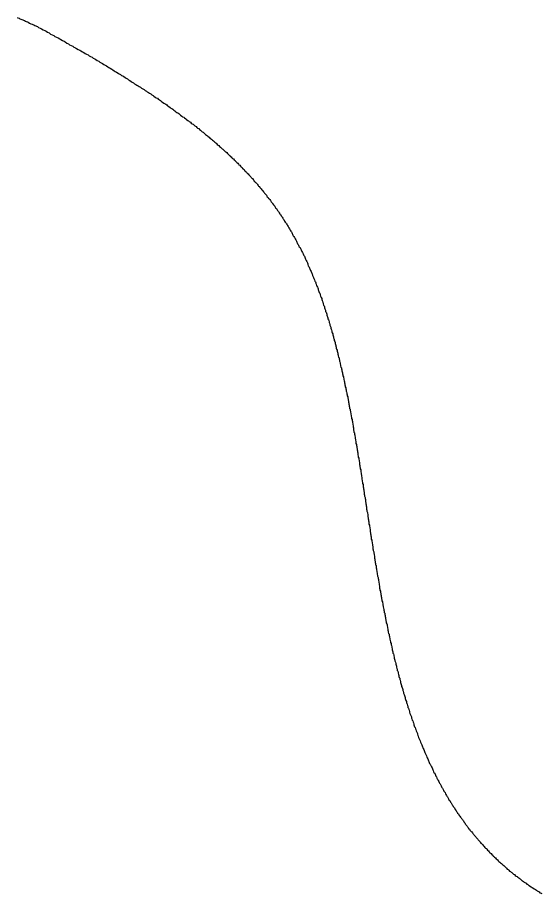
# Model space of a CAD drawing. Header units: millimetres. Extents: x 289 to 9778, y -894 to 6380.
# Drawn here: x 7128.73 to 7142.03, y 762.51 to 784.74 of the extents above; entities that cross this region are included whole.
import ezdxf

# ---------------------------------------------------------------- set-up
doc = ezdxf.new("R2010")
doc.units = ezdxf.units.MM
doc.layers.add('DRAW', color=7, linetype='Continuous')

msp = doc.modelspace()

# ---------------------------------------------------------------- linework, layer by layer
at = {"layer": 'DRAW'}
msp.add_polyline3d([(7128.72, 784.738, 0), (7128.74, 784.728, 0), (7128.77, 784.718, 0), (7128.79, 784.708, 0), (7128.81, 784.698, 0), (7128.84, 784.688, 0), (7128.86, 784.678, 0), (7128.88, 784.668, 0), (7128.91, 784.658, 0), (7128.93, 784.648, 0), (7128.95, 784.638, 0), (7128.98, 784.628, 0), (7129, 784.618, 0), (7129.03, 784.598, 0), (7129.05, 784.588, 0), (7129.07, 784.578, 0), (7129.1, 784.568, 0), (7129.12, 784.558, 0), (7129.14, 784.548, 0), (7129.17, 784.538, 0), (7129.19, 784.528, 0), (7129.21, 784.518, 0), (7129.24, 784.508, 0), (7129.26, 784.488, 0), (7129.3, 784.468, 0), (7129.34, 784.448, 0), (7129.38, 784.428, 0), (7129.42, 784.408, 0), (7129.46, 784.388, 0), (7129.49, 784.368, 0), (7129.53, 784.348, 0), (7129.57, 784.318, 0), (7129.61, 784.298, 0), (7129.65, 784.278, 0), (7129.68, 784.258, 0), (7129.72, 784.238, 0), (7129.76, 784.218, 0), (7129.8, 784.198, 0), (7129.83, 784.178, 0), (7129.87, 784.158, 0), (7129.91, 784.138, 0), (7129.94, 784.118, 0), (7129.98, 784.088, 0), (7130.02, 784.068, 0), (7130.05, 784.048, 0), (7130.09, 784.028, 0), (7130.13, 784.008, 0), (7130.16, 783.988, 0), (7130.2, 783.968, 0), (7130.23, 783.948, 0), (7130.27, 783.928, 0), (7130.31, 783.908, 0), (7130.34, 783.888, 0), (7130.38, 783.868, 0), (7130.41, 783.848, 0), (7130.45, 783.828, 0), (7130.48, 783.808, 0), (7130.52, 783.788, 0), (7130.55, 783.768, 0), (7130.58, 783.748, 0), (7130.62, 783.728, 0), (7130.65, 783.708, 0), (7130.69, 783.688, 0), (7130.72, 783.668, 0), (7130.75, 783.648, 0), (7130.79, 783.628, 0), (7130.82, 783.608, 0), (7130.85, 783.588, 0), (7130.89, 783.568, 0), (7130.92, 783.548, 0), (7130.95, 783.528, 0), (7130.99, 783.508, 0), (7131.02, 783.488, 0), (7131.05, 783.468, 0), (7131.08, 783.448, 0), (7131.12, 783.428, 0), (7131.15, 783.408, 0), (7131.18, 783.388, 0), (7131.21, 783.368, 0), (7131.24, 783.348, 0), (7131.28, 783.328, 0), (7131.31, 783.308, 0), (7131.34, 783.288, 0), (7131.37, 783.268, 0), (7131.4, 783.258, 0), (7131.43, 783.238, 0), (7131.46, 783.218, 0), (7131.49, 783.198, 0), (7131.52, 783.178, 0), (7131.55, 783.158, 0), (7131.58, 783.138, 0), (7131.61, 783.118, 0), (7131.64, 783.098, 0), (7131.67, 783.078, 0), (7131.7, 783.058, 0), (7131.73, 783.038, 0), (7131.76, 783.018, 0), (7131.79, 783.008, 0), (7131.82, 782.988, 0), (7131.85, 782.968, 0), (7131.88, 782.948, 0), (7131.91, 782.928, 0), (7131.94, 782.908, 0), (7131.97, 782.888, 0), (7132, 782.868, 0), (7132.02, 782.848, 0), (7132.05, 782.838, 0), (7132.08, 782.818, 0), (7132.11, 782.798, 0), (7132.14, 782.778, 0), (7132.17, 782.758, 0), (7132.19, 782.738, 0), (7132.22, 782.718, 0), (7132.25, 782.698, 0), (7132.28, 782.688, 0), (7132.3, 782.668, 0), (7132.33, 782.648, 0), (7132.36, 782.628, 0), (7132.38, 782.608, 0), (7132.41, 782.588, 0), (7132.44, 782.568, 0), (7132.46, 782.558, 0), (7132.49, 782.538, 0), (7132.52, 782.518, 0), (7132.54, 782.498, 0), (7132.57, 782.478, 0), (7132.6, 782.458, 0), (7132.62, 782.438, 0), (7132.65, 782.428, 0), (7132.67, 782.408, 0), (7132.7, 782.388, 0), (7132.72, 782.368, 0), (7132.75, 782.348, 0), (7132.77, 782.328, 0), (7132.8, 782.318, 0), (7132.82, 782.298, 0), (7132.85, 782.278, 0), (7132.87, 782.258, 0), (7132.9, 782.238, 0), (7132.92, 782.218, 0), (7132.95, 782.208, 0), (7132.97, 782.188, 0), (7133, 782.168, 0), (7133.02, 782.148, 0), (7133.05, 782.128, 0), (7133.07, 782.118, 0), (7133.09, 782.098, 0), (7133.12, 782.078, 0), (7133.14, 782.058, 0), (7133.16, 782.038, 0), (7133.19, 782.028, 0), (7133.21, 782.008, 0), (7133.23, 781.988, 0), (7133.26, 781.968, 0), (7133.28, 781.948, 0), (7133.3, 781.928, 0), (7133.33, 781.918, 0), (7133.35, 781.898, 0), (7133.37, 781.878, 0), (7133.39, 781.858, 0), (7133.42, 781.838, 0), (7133.44, 781.828, 0), (7133.46, 781.808, 0), (7133.48, 781.788, 0), (7133.5, 781.768, 0), (7133.53, 781.748, 0), (7133.55, 781.738, 0), (7133.57, 781.718, 0), (7133.59, 781.698, 0), (7133.61, 781.678, 0), (7133.63, 781.668, 0), (7133.65, 781.648, 0), (7133.68, 781.628, 0), (7133.7, 781.608, 0), (7133.72, 781.588, 0), (7133.74, 781.578, 0), (7133.76, 781.558, 0), (7133.78, 781.538, 0), (7133.8, 781.518, 0), (7133.82, 781.498, 0), (7133.84, 781.488, 0), (7133.86, 781.468, 0), (7133.88, 781.448, 0), (7133.9, 781.428, 0), (7133.92, 781.408, 0), (7133.94, 781.398, 0), (7133.96, 781.378, 0), (7133.98, 781.358, 0), (7134, 781.338, 0), (7134.02, 781.328, 0), (7134.04, 781.308, 0), (7134.06, 781.288, 0), (7134.08, 781.268, 0), (7134.1, 781.248, 0), (7134.12, 781.238, 0), (7134.13, 781.218, 0), (7134.15, 781.198, 0), (7134.17, 781.178, 0), (7134.19, 781.158, 0), (7134.21, 781.148, 0), (7134.23, 781.128, 0), (7134.25, 781.108, 0), (7134.26, 781.088, 0), (7134.28, 781.078, 0), (7134.3, 781.058, 0), (7134.32, 781.038, 0), (7134.34, 781.018, 0), (7134.35, 780.998, 0), (7134.37, 780.988, 0), (7134.39, 780.968, 0), (7134.41, 780.948, 0), (7134.43, 780.928, 0), (7134.44, 780.908, 0), (7134.46, 780.898, 0), (7134.48, 780.878, 0), (7134.49, 780.858, 0), (7134.51, 780.838, 0), (7134.53, 780.818, 0), (7134.55, 780.808, 0), (7134.56, 780.788, 0), (7134.58, 780.768, 0), (7134.6, 780.748, 0), (7134.61, 780.738, 0), (7134.63, 780.718, 0), (7134.65, 780.698, 0), (7134.66, 780.678, 0), (7134.68, 780.658, 0), (7134.69, 780.648, 0), (7134.71, 780.628, 0), (7134.73, 780.608, 0), (7134.74, 780.588, 0), (7134.76, 780.568, 0), (7134.77, 780.548, 0), (7134.79, 780.538, 0), (7134.81, 780.518, 0), (7134.82, 780.498, 0), (7134.84, 780.478, 0), (7134.85, 780.458, 0), (7134.87, 780.448, 0), (7134.88, 780.428, 0), (7134.9, 780.408, 0), (7134.91, 780.388, 0), (7134.93, 780.368, 0), (7134.94, 780.358, 0), (7134.96, 780.338, 0), (7134.97, 780.318, 0), (7134.99, 780.298, 0), (7135, 780.278, 0), (7135.02, 780.258, 0), (7135.03, 780.248, 0), (7135.05, 780.228, 0), (7135.06, 780.208, 0), (7135.07, 780.188, 0), (7135.09, 780.168, 0), (7135.1, 780.148, 0), (7135.12, 780.138, 0), (7135.13, 780.118, 0), (7135.15, 780.098, 0), (7135.16, 780.078, 0), (7135.17, 780.058, 0), (7135.19, 780.038, 0), (7135.2, 780.018, 0), (7135.21, 780.008, 0), (7135.23, 779.988, 0), (7135.24, 779.968, 0), (7135.26, 779.948, 0), (7135.27, 779.928, 0), (7135.28, 779.908, 0), (7135.3, 779.888, 0), (7135.31, 779.878, 0), (7135.32, 779.858, 0), (7135.33, 779.838, 0), (7135.35, 779.818, 0), (7135.36, 779.798, 0), (7135.37, 779.778, 0), (7135.39, 779.758, 0), (7135.4, 779.738, 0), (7135.41, 779.728, 0), (7135.42, 779.708, 0), (7135.44, 779.688, 0), (7135.45, 779.668, 0), (7135.46, 779.648, 0), (7135.47, 779.628, 0), (7135.49, 779.608, 0), (7135.5, 779.588, 0), (7135.51, 779.568, 0), (7135.52, 779.548, 0), (7135.54, 779.528, 0), (7135.55, 779.518, 0), (7135.56, 779.498, 0), (7135.57, 779.478, 0), (7135.58, 779.458, 0), (7135.6, 779.438, 0), (7135.61, 779.418, 0), (7135.62, 779.398, 0), (7135.63, 779.378, 0), (7135.64, 779.358, 0), (7135.65, 779.338, 0), (7135.67, 779.318, 0), (7135.68, 779.298, 0), (7135.69, 779.278, 0), (7135.7, 779.258, 0), (7135.71, 779.238, 0), (7135.72, 779.218, 0), (7135.73, 779.198, 0), (7135.74, 779.178, 0), (7135.76, 779.158, 0), (7135.77, 779.138, 0), (7135.78, 779.118, 0), (7135.79, 779.098, 0), (7135.8, 779.078, 0), (7135.81, 779.058, 0), (7135.82, 779.038, 0), (7135.83, 779.018, 0), (7135.84, 778.998, 0), (7135.85, 778.978, 0), (7135.86, 778.958, 0), (7135.87, 778.938, 0), (7135.88, 778.918, 0), (7135.9, 778.898, 0), (7135.91, 778.878, 0), (7135.92, 778.858, 0), (7135.93, 778.838, 0), (7135.94, 778.818, 0), (7135.95, 778.798, 0), (7135.96, 778.778, 0), (7135.97, 778.758, 0), (7135.98, 778.738, 0), (7135.99, 778.718, 0), (7136, 778.698, 0), (7136.01, 778.678, 0), (7136.02, 778.658, 0), (7136.03, 778.628, 0), (7136.04, 778.608, 0), (7136.05, 778.588, 0), (7136.06, 778.568, 0), (7136.07, 778.548, 0), (7136.08, 778.528, 0), (7136.09, 778.508, 0), (7136.1, 778.488, 0), (7136.1, 778.468, 0), (7136.11, 778.438, 0), (7136.12, 778.418, 0), (7136.13, 778.398, 0), (7136.14, 778.378, 0), (7136.15, 778.358, 0), (7136.16, 778.338, 0), (7136.17, 778.318, 0), (7136.18, 778.288, 0), (7136.19, 778.268, 0), (7136.2, 778.248, 0), (7136.21, 778.228, 0), (7136.22, 778.208, 0), (7136.22, 778.188, 0), (7136.23, 778.158, 0), (7136.24, 778.138, 0), (7136.25, 778.118, 0), (7136.26, 778.098, 0), (7136.27, 778.078, 0), (7136.28, 778.048, 0), (7136.29, 778.028, 0), (7136.3, 778.008, 0), (7136.3, 777.988, 0), (7136.31, 777.968, 0), (7136.32, 777.938, 0), (7136.33, 777.918, 0), (7136.34, 777.898, 0), (7136.35, 777.878, 0), (7136.36, 777.848, 0), (7136.36, 777.828, 0), (7136.37, 777.808, 0), (7136.38, 777.788, 0), (7136.39, 777.758, 0), (7136.4, 777.738, 0), (7136.41, 777.718, 0), (7136.41, 777.698, 0), (7136.42, 777.668, 0), (7136.43, 777.648, 0), (7136.44, 777.628, 0), (7136.45, 777.608, 0), (7136.45, 777.578, 0), (7136.46, 777.558, 0), (7136.47, 777.538, 0), (7136.48, 777.508, 0), (7136.49, 777.488, 0), (7136.49, 777.468, 0), (7136.5, 777.438, 0), (7136.51, 777.418, 0), (7136.52, 777.398, 0), (7136.52, 777.368, 0), (7136.53, 777.348, 0), (7136.54, 777.328, 0), (7136.55, 777.308, 0), (7136.55, 777.278, 0), (7136.56, 777.258, 0), (7136.57, 777.238, 0), (7136.58, 777.208, 0), (7136.58, 777.188, 0), (7136.59, 777.158, 0), (7136.6, 777.138, 0), (7136.61, 777.118, 0), (7136.61, 777.088, 0), (7136.62, 777.068, 0), (7136.63, 777.048, 0), (7136.64, 777.018, 0), (7136.64, 776.998, 0), (7136.65, 776.978, 0), (7136.66, 776.948, 0), (7136.66, 776.928, 0), (7136.67, 776.898, 0), (7136.68, 776.878, 0), (7136.68, 776.858, 0), (7136.69, 776.828, 0), (7136.7, 776.808, 0), (7136.71, 776.778, 0), (7136.71, 776.758, 0), (7136.72, 776.738, 0), (7136.73, 776.708, 0), (7136.73, 776.688, 0), (7136.74, 776.658, 0), (7136.75, 776.638, 0), (7136.75, 776.608, 0), (7136.76, 776.588, 0), (7136.77, 776.568, 0), (7136.77, 776.538, 0), (7136.78, 776.518, 0), (7136.79, 776.488, 0), (7136.79, 776.468, 0), (7136.8, 776.438, 0), (7136.81, 776.418, 0), (7136.81, 776.398, 0), (7136.82, 776.368, 0), (7136.82, 776.348, 0), (7136.83, 776.318, 0), (7136.84, 776.298, 0), (7136.84, 776.268, 0), (7136.85, 776.248, 0), (7136.86, 776.218, 0), (7136.86, 776.198, 0), (7136.87, 776.168, 0), (7136.87, 776.148, 0), (7136.88, 776.118, 0), (7136.89, 776.098, 0), (7136.89, 776.068, 0), (7136.9, 776.048, 0), (7136.9, 776.018, 0), (7136.91, 775.998, 0), (7136.92, 775.968, 0), (7136.92, 775.948, 0), (7136.93, 775.918, 0), (7136.93, 775.898, 0), (7136.94, 775.868, 0), (7136.95, 775.848, 0), (7136.95, 775.818, 0), (7136.96, 775.798, 0), (7136.96, 775.768, 0), (7136.97, 775.748, 0), (7136.98, 775.718, 0), (7136.98, 775.698, 0), (7136.99, 775.668, 0), (7136.99, 775.648, 0), (7137, 775.618, 0), (7137, 775.598, 0), (7137.01, 775.568, 0), (7137.01, 775.548, 0), (7137.02, 775.518, 0), (7137.03, 775.488, 0), (7137.03, 775.468, 0), (7137.04, 775.438, 0), (7137.04, 775.418, 0), (7137.05, 775.388, 0), (7137.05, 775.368, 0), (7137.06, 775.338, 0), (7137.06, 775.318, 0), (7137.07, 775.288, 0), (7137.07, 775.258, 0), (7137.08, 775.238, 0), (7137.09, 775.208, 0), (7137.09, 775.188, 0), (7137.1, 775.158, 0), (7137.1, 775.138, 0), (7137.11, 775.108, 0), (7137.11, 775.078, 0), (7137.12, 775.058, 0), (7137.12, 775.028, 0), (7137.13, 775.008, 0), (7137.13, 774.978, 0), (7137.14, 774.948, 0), (7137.14, 774.928, 0), (7137.15, 774.898, 0), (7137.15, 774.878, 0), (7137.16, 774.848, 0), (7137.16, 774.818, 0), (7137.17, 774.798, 0), (7137.17, 774.768, 0), (7137.18, 774.748, 0), (7137.18, 774.718, 0), (7137.19, 774.688, 0), (7137.19, 774.668, 0), (7137.2, 774.638, 0), (7137.2, 774.618, 0), (7137.21, 774.588, 0), (7137.21, 774.558, 0), (7137.22, 774.538, 0), (7137.22, 774.508, 0), (7137.23, 774.488, 0), (7137.23, 774.458, 0), (7137.24, 774.428, 0), (7137.24, 774.408, 0), (7137.25, 774.378, 0), (7137.25, 774.348, 0), (7137.26, 774.328, 0), (7137.26, 774.298, 0), (7137.26, 774.268, 0), (7137.27, 774.248, 0), (7137.27, 774.218, 0), (7137.28, 774.198, 0), (7137.28, 774.168, 0), (7137.29, 774.138, 0), (7137.29, 774.118, 0), (7137.3, 774.088, 0), (7137.3, 774.058, 0), (7137.31, 774.038, 0), (7137.31, 774.008, 0), (7137.32, 773.978, 0), (7137.32, 773.958, 0), (7137.32, 773.928, 0), (7137.33, 773.898, 0), (7137.33, 773.878, 0), (7137.34, 773.848, 0), (7137.34, 773.818, 0), (7137.35, 773.798, 0), (7137.35, 773.768, 0), (7137.36, 773.738, 0), (7137.36, 773.718, 0), (7137.37, 773.688, 0), (7137.37, 773.658, 0), (7137.37, 773.638, 0), (7137.38, 773.608, 0), (7137.38, 773.578, 0), (7137.39, 773.558, 0), (7137.39, 773.528, 0), (7137.4, 773.498, 0), (7137.4, 773.478, 0), (7137.41, 773.448, 0), (7137.41, 773.418, 0), (7137.41, 773.398, 0), (7137.42, 773.368, 0), (7137.42, 773.338, 0), (7137.43, 773.318, 0), (7137.43, 773.288, 0), (7137.44, 773.258, 0), (7137.44, 773.238, 0), (7137.44, 773.208, 0), (7137.45, 773.178, 0), (7137.45, 773.148, 0), (7137.46, 773.128, 0), (7137.46, 773.098, 0), (7137.47, 773.068, 0), (7137.47, 773.048, 0), (7137.47, 773.018, 0), (7137.48, 772.988, 0), (7137.48, 772.968, 0), (7137.49, 772.938, 0), (7137.49, 772.908, 0), (7137.5, 772.888, 0), (7137.5, 772.858, 0), (7137.5, 772.828, 0), (7137.51, 772.798, 0), (7137.51, 772.778, 0), (7137.52, 772.748, 0), (7137.52, 772.718, 0), (7137.53, 772.698, 0), (7137.53, 772.668, 0), (7137.53, 772.638, 0), (7137.54, 772.618, 0), (7137.54, 772.588, 0), (7137.55, 772.558, 0), (7137.55, 772.528, 0), (7137.56, 772.508, 0), (7137.56, 772.478, 0), (7137.56, 772.448, 0), (7137.57, 772.428, 0), (7137.57, 772.398, 0), (7137.58, 772.368, 0), (7137.58, 772.348, 0), (7137.59, 772.318, 0), (7137.59, 772.288, 0), (7137.59, 772.258, 0), (7137.6, 772.238, 0), (7137.6, 772.208, 0), (7137.61, 772.178, 0), (7137.61, 772.158, 0), (7137.62, 772.128, 0), (7137.62, 772.098, 0), (7137.62, 772.068, 0), (7137.63, 772.048, 0), (7137.63, 772.018, 0), (7137.64, 771.988, 0), (7137.64, 771.968, 0), (7137.65, 771.938, 0), (7137.65, 771.908, 0), (7137.65, 771.878, 0), (7137.66, 771.858, 0), (7137.66, 771.828, 0), (7137.67, 771.798, 0), (7137.67, 771.778, 0), (7137.68, 771.748, 0), (7137.68, 771.718, 0), (7137.68, 771.688, 0), (7137.69, 771.668, 0), (7137.69, 771.638, 0), (7137.7, 771.608, 0), (7137.7, 771.588, 0), (7137.71, 771.558, 0), (7137.71, 771.528, 0), (7137.71, 771.498, 0), (7137.72, 771.478, 0), (7137.72, 771.448, 0), (7137.73, 771.418, 0), (7137.73, 771.398, 0), (7137.74, 771.368, 0), (7137.74, 771.338, 0), (7137.75, 771.318, 0), (7137.75, 771.288, 0), (7137.75, 771.258, 0), (7137.76, 771.228, 0), (7137.76, 771.208, 0), (7137.77, 771.178, 0), (7137.77, 771.148, 0), (7137.78, 771.128, 0), (7137.78, 771.098, 0), (7137.79, 771.068, 0), (7137.79, 771.038, 0), (7137.79, 771.018, 0), (7137.8, 770.988, 0), (7137.8, 770.958, 0), (7137.81, 770.938, 0), (7137.81, 770.908, 0), (7137.82, 770.878, 0), (7137.82, 770.848, 0), (7137.83, 770.828, 0), (7137.83, 770.798, 0), (7137.83, 770.768, 0), (7137.84, 770.748, 0), (7137.84, 770.718, 0), (7137.85, 770.688, 0), (7137.85, 770.668, 0), (7137.86, 770.638, 0), (7137.86, 770.608, 0), (7137.87, 770.578, 0), (7137.87, 770.558, 0), (7137.88, 770.528, 0), (7137.88, 770.498, 0), (7137.89, 770.478, 0), (7137.89, 770.448, 0), (7137.9, 770.418, 0), (7137.9, 770.398, 0), (7137.91, 770.368, 0), (7137.91, 770.338, 0), (7137.92, 770.308, 0), (7137.92, 770.288, 0), (7137.92, 770.258, 0), (7137.93, 770.228, 0), (7137.93, 770.208, 0), (7137.94, 770.178, 0), (7137.94, 770.148, 0), (7137.95, 770.128, 0), (7137.95, 770.098, 0), (7137.96, 770.068, 0), (7137.96, 770.048, 0), (7137.97, 770.018, 0), (7137.97, 769.988, 0), (7137.98, 769.968, 0), (7137.98, 769.938, 0), (7137.99, 769.908, 0), (7137.99, 769.888, 0), (7138, 769.858, 0), (7138, 769.828, 0), (7138.01, 769.808, 0), (7138.01, 769.778, 0), (7138.02, 769.748, 0), (7138.03, 769.718, 0), (7138.03, 769.698, 0), (7138.04, 769.668, 0), (7138.04, 769.638, 0), (7138.05, 769.618, 0), (7138.05, 769.588, 0), (7138.06, 769.558, 0), (7138.06, 769.538, 0), (7138.07, 769.508, 0), (7138.07, 769.478, 0), (7138.08, 769.458, 0), (7138.08, 769.428, 0), (7138.09, 769.408, 0), (7138.09, 769.378, 0), (7138.1, 769.348, 0), (7138.11, 769.328, 0), (7138.11, 769.298, 0), (7138.12, 769.268, 0), (7138.12, 769.248, 0), (7138.13, 769.218, 0), (7138.13, 769.188, 0), (7138.14, 769.168, 0), (7138.14, 769.138, 0), (7138.15, 769.108, 0), (7138.16, 769.088, 0), (7138.16, 769.058, 0), (7138.17, 769.028, 0), (7138.17, 769.008, 0), (7138.18, 768.978, 0), (7138.18, 768.958, 0), (7138.19, 768.928, 0), (7138.2, 768.898, 0), (7138.2, 768.878, 0), (7138.21, 768.848, 0), (7138.21, 768.818, 0), (7138.22, 768.798, 0), (7138.23, 768.768, 0), (7138.23, 768.748, 0), (7138.24, 768.718, 0), (7138.24, 768.688, 0), (7138.25, 768.668, 0), (7138.26, 768.638, 0), (7138.26, 768.608, 0), (7138.27, 768.588, 0), (7138.28, 768.558, 0), (7138.28, 768.538, 0), (7138.29, 768.508, 0), (7138.29, 768.478, 0), (7138.3, 768.458, 0), (7138.31, 768.428, 0), (7138.31, 768.408, 0), (7138.32, 768.378, 0), (7138.33, 768.348, 0), (7138.33, 768.328, 0), (7138.34, 768.298, 0), (7138.35, 768.278, 0), (7138.35, 768.248, 0), (7138.36, 768.218, 0), (7138.37, 768.198, 0), (7138.37, 768.168, 0), (7138.38, 768.148, 0), (7138.39, 768.118, 0), (7138.39, 768.098, 0), (7138.4, 768.068, 0), (7138.41, 768.038, 0), (7138.41, 768.018, 0), (7138.42, 767.988, 0), (7138.43, 767.968, 0), (7138.43, 767.938, 0), (7138.44, 767.918, 0), (7138.45, 767.888, 0), (7138.45, 767.858, 0), (7138.46, 767.838, 0), (7138.47, 767.808, 0), (7138.48, 767.788, 0), (7138.48, 767.758, 0), (7138.49, 767.738, 0), (7138.5, 767.708, 0), (7138.51, 767.688, 0), (7138.51, 767.658, 0), (7138.52, 767.638, 0), (7138.53, 767.608, 0), (7138.53, 767.588, 0), (7138.54, 767.558, 0), (7138.55, 767.528, 0), (7138.56, 767.508, 0), (7138.57, 767.478, 0), (7138.57, 767.458, 0), (7138.58, 767.428, 0), (7138.59, 767.408, 0), (7138.6, 767.378, 0), (7138.6, 767.358, 0), (7138.61, 767.328, 0), (7138.62, 767.308, 0), (7138.63, 767.278, 0), (7138.64, 767.258, 0), (7138.64, 767.228, 0), (7138.65, 767.208, 0), (7138.66, 767.178, 0), (7138.67, 767.158, 0), (7138.68, 767.128, 0), (7138.68, 767.108, 0), (7138.69, 767.078, 0), (7138.7, 767.058, 0), (7138.71, 767.028, 0), (7138.72, 767.008, 0), (7138.73, 766.988, 0), (7138.73, 766.958, 0), (7138.74, 766.938, 0), (7138.75, 766.908, 0), (7138.76, 766.888, 0), (7138.77, 766.858, 0), (7138.78, 766.838, 0), (7138.79, 766.808, 0), (7138.79, 766.788, 0), (7138.8, 766.758, 0), (7138.81, 766.738, 0), (7138.82, 766.718, 0), (7138.83, 766.688, 0), (7138.84, 766.668, 0), (7138.85, 766.638, 0), (7138.86, 766.618, 0), (7138.87, 766.588, 0), (7138.88, 766.568, 0), (7138.88, 766.548, 0), (7138.89, 766.518, 0), (7138.9, 766.498, 0), (7138.91, 766.468, 0), (7138.92, 766.448, 0), (7138.93, 766.418, 0), (7138.94, 766.398, 0), (7138.95, 766.378, 0), (7138.96, 766.348, 0), (7138.97, 766.328, 0), (7138.98, 766.298, 0), (7138.99, 766.278, 0), (7139, 766.258, 0), (7139.01, 766.228, 0), (7139.02, 766.208, 0), (7139.03, 766.188, 0), (7139.04, 766.158, 0), (7139.05, 766.138, 0), (7139.06, 766.108, 0), (7139.07, 766.088, 0), (7139.08, 766.068, 0), (7139.09, 766.038, 0), (7139.1, 766.018, 0), (7139.11, 765.998, 0), (7139.12, 765.968, 0), (7139.13, 765.948, 0), (7139.14, 765.928, 0), (7139.15, 765.898, 0), (7139.16, 765.878, 0), (7139.17, 765.858, 0), (7139.18, 765.828, 0), (7139.19, 765.808, 0), (7139.2, 765.788, 0), (7139.22, 765.758, 0), (7139.23, 765.738, 0), (7139.24, 765.718, 0), (7139.25, 765.698, 0), (7139.26, 765.668, 0), (7139.27, 765.648, 0), (7139.28, 765.628, 0), (7139.29, 765.598, 0), (7139.3, 765.578, 0), (7139.32, 765.558, 0), (7139.33, 765.538, 0), (7139.34, 765.508, 0), (7139.35, 765.488, 0), (7139.36, 765.468, 0), (7139.37, 765.438, 0), (7139.38, 765.418, 0), (7139.4, 765.398, 0), (7139.41, 765.378, 0), (7139.42, 765.348, 0), (7139.43, 765.328, 0), (7139.44, 765.308, 0), (7139.46, 765.288, 0), (7139.47, 765.258, 0), (7139.48, 765.238, 0), (7139.49, 765.218, 0), (7139.5, 765.198, 0), (7139.52, 765.178, 0), (7139.53, 765.148, 0), (7139.54, 765.128, 0), (7139.55, 765.108, 0), (7139.57, 765.088, 0), (7139.58, 765.068, 0), (7139.59, 765.038, 0), (7139.6, 765.018, 0), (7139.62, 764.998, 0), (7139.63, 764.978, 0), (7139.64, 764.958, 0), (7139.66, 764.928, 0), (7139.67, 764.908, 0), (7139.68, 764.888, 0), (7139.7, 764.868, 0), (7139.71, 764.848, 0), (7139.72, 764.828, 0), (7139.74, 764.808, 0), (7139.75, 764.778, 0), (7139.76, 764.758, 0), (7139.78, 764.738, 0), (7139.79, 764.718, 0), (7139.8, 764.698, 0), (7139.82, 764.678, 0), (7139.83, 764.658, 0), (7139.84, 764.638, 0), (7139.86, 764.608, 0), (7139.87, 764.588, 0), (7139.89, 764.568, 0), (7139.9, 764.548, 0), (7139.92, 764.528, 0), (7139.93, 764.508, 0), (7139.94, 764.488, 0), (7139.96, 764.468, 0), (7139.97, 764.448, 0), (7139.99, 764.428, 0), (7140, 764.408, 0), (7140.02, 764.388, 0), (7140.03, 764.368, 0), (7140.05, 764.348, 0), (7140.06, 764.328, 0), (7140.08, 764.298, 0), (7140.09, 764.278, 0), (7140.11, 764.258, 0), (7140.12, 764.238, 0), (7140.14, 764.218, 0), (7140.15, 764.198, 0), (7140.17, 764.178, 0), (7140.18, 764.158, 0), (7140.2, 764.138, 0), (7140.21, 764.118, 0), (7140.23, 764.098, 0), (7140.24, 764.078, 0), (7140.26, 764.068, 0), (7140.28, 764.048, 0), (7140.29, 764.028, 0), (7140.31, 764.008, 0), (7140.32, 763.988, 0), (7140.34, 763.968, 0), (7140.36, 763.948, 0), (7140.37, 763.928, 0), (7140.39, 763.908, 0), (7140.41, 763.888, 0), (7140.42, 763.868, 0), (7140.44, 763.848, 0), (7140.46, 763.828, 0), (7140.47, 763.808, 0), (7140.49, 763.788, 0), (7140.51, 763.778, 0), (7140.52, 763.758, 0), (7140.54, 763.738, 0), (7140.56, 763.718, 0), (7140.57, 763.698, 0), (7140.59, 763.678, 0), (7140.61, 763.658, 0), (7140.63, 763.648, 0), (7140.64, 763.628, 0), (7140.66, 763.608, 0), (7140.68, 763.588, 0), (7140.7, 763.568, 0), (7140.71, 763.548, 0), (7140.73, 763.538, 0), (7140.75, 763.518, 0), (7140.77, 763.498, 0), (7140.79, 763.478, 0), (7140.8, 763.458, 0), (7140.82, 763.448, 0), (7140.84, 763.428, 0), (7140.86, 763.408, 0), (7140.88, 763.388, 0), (7140.9, 763.368, 0), (7140.91, 763.358, 0), (7140.93, 763.338, 0), (7140.95, 763.318, 0), (7140.97, 763.298, 0), (7140.99, 763.288, 0), (7141.01, 763.268, 0), (7141.03, 763.248, 0), (7141.05, 763.238, 0), (7141.07, 763.218, 0), (7141.09, 763.198, 0), (7141.11, 763.188, 0), (7141.12, 763.168, 0), (7141.14, 763.148, 0), (7141.16, 763.128, 0), (7141.18, 763.118, 0), (7141.2, 763.098, 0), (7141.22, 763.078, 0), (7141.24, 763.068, 0), (7141.26, 763.048, 0), (7141.28, 763.038, 0), (7141.3, 763.018, 0), (7141.32, 762.998, 0), (7141.34, 762.988, 0), (7141.36, 762.968, 0), (7141.39, 762.948, 0), (7141.41, 762.938, 0), (7141.43, 762.918, 0), (7141.45, 762.908, 0), (7141.47, 762.888, 0), (7141.49, 762.878, 0), (7141.51, 762.858, 0), (7141.53, 762.838, 0), (7141.55, 762.828, 0), (7141.57, 762.808, 0), (7141.59, 762.798, 0), (7141.62, 762.778, 0), (7141.64, 762.768, 0), (7141.66, 762.748, 0), (7141.68, 762.738, 0), (7141.7, 762.718, 0), (7141.72, 762.708, 0), (7141.75, 762.688, 0), (7141.77, 762.678, 0), (7141.79, 762.658, 0), (7141.81, 762.648, 0), (7141.84, 762.628, 0), (7141.86, 762.618, 0), (7141.88, 762.608, 0), (7141.9, 762.588, 0), (7141.92, 762.578, 0), (7141.95, 762.558, 0), (7141.97, 762.548, 0), (7141.99, 762.528, 0), (7142.02, 762.518, 0), (7142.04, 762.508, 0)], dxfattribs=at)

doc.saveas('drawing.dxf')
